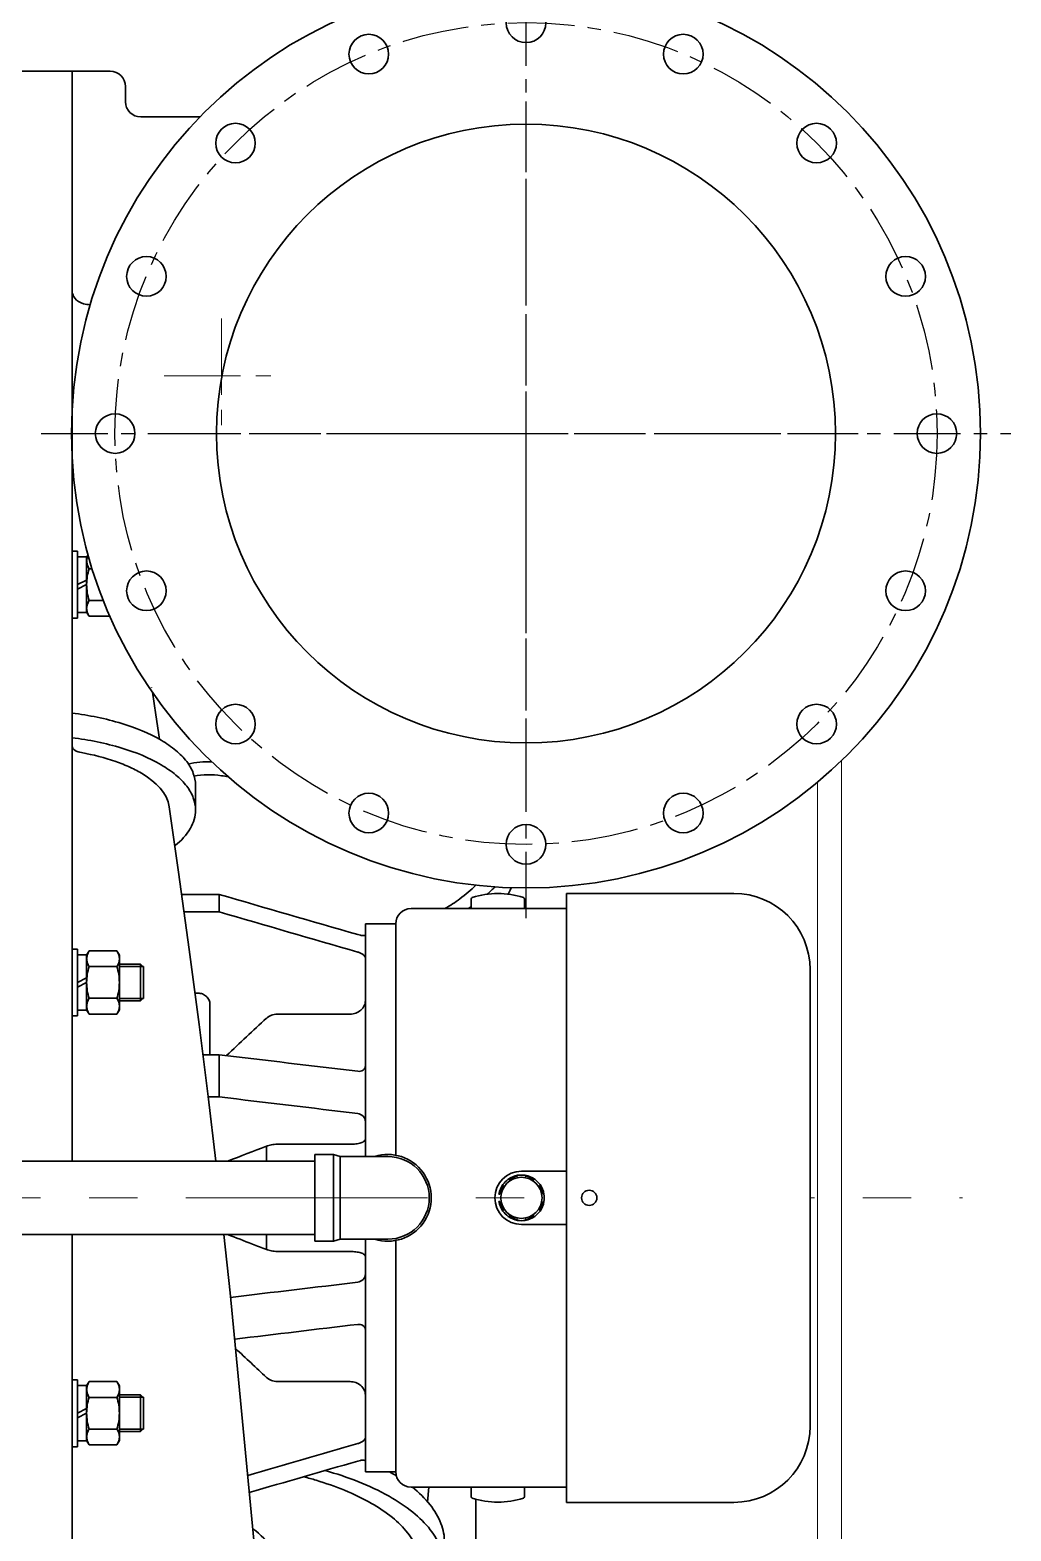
# Model space of a CAD drawing. Header units: inches. Extents: x 62 to 508, y 938 to 1278.
# Drawn here: x 228.49 to 253.85, y 1174.36 to 1213.18 of the extents above; entities that cross this region are included whole.
import ezdxf

# ---------------------------------------------------------------- set-up
doc = ezdxf.new("R2010")
doc.units = ezdxf.units.IN
doc.header["$MEASUREMENT"] = 0
doc.set_wipeout_variables(frame=1)
doc.linetypes.add('CENTER', pattern=[2, 1.25, -0.25, 0.25, -0.25])
doc.linetypes.add('点画线', pattern=[16, 10, -2, 2, -2])
doc.layers.add('CL', color=1, linetype='CENTER')
doc.layers.add('中心线层', color=1, linetype='点画线', lineweight=18)
doc.layers.add('粗实线层', color=7, linetype='Continuous', lineweight=35)

# ---------------------------------------------------------------- blocks, each defined once
blk = doc.blocks.new('CF45排气机壳1#-03')
at = {"layer": 'CL', "ltscale": 7}
for p, q in [((22.94, -71.28), (22.94, 56.08)), ((-40.74, -7.6), (86.62, -7.6))]:
    blk.add_line(p, q, dxfattribs=at)
blk.add_circle((22.94, -7.6), 53.98, dxfattribs=at)
at = {"layer": '中心线层'}
for p, q in [((-17.06, 7.5), (-17.06, -7.5)), ((-24.56, 0), (-9.56, 0))]:
    blk.add_line(p, q, dxfattribs=at)
at = {"layer": '粗实线层', "color": 7}
for p, q in [((-31.66, 40), (-43.66, 40)), ((-36.66, 40), (-36.66, -103.17)), ((-29.66, 36), (-29.66, 38)), ((-19.84, 34), (-27.66, 34)), ((-35.96, -23.04), (-36.66, -23.04)), ((-35.96, -31.84), (-35.96, -23.04)), ((-34.57, -23.52), (-34.76, -23.84)), ((-34.76, -23.79), (-35.96, -23.79)), ((-34.76, -23.79), (-34.76, -26.84)), ((-34.44, -25.36), (-34.03, -25.36)), ((-35.96, -27.44), (-34.76, -26.84)), ((-35.96, -28.04), (-34.76, -27.44)), ((-34.76, -27.44), (-34.76, -26.84)), ((-34.76, -31.09), (-34.76, -27.44)), ((-34.44, -29.52), (-32.56, -29.52)), ((-34.76, -31.09), (-35.96, -31.09)), ((-34.44, -31.6), (-34.76, -31.04)), ((-35.96, -31.84), (-36.66, -31.84)), ((-34.44, -31.6), (-31.69, -31.6)), ((-20.46, -57.05), (-20.46, -53.82)), ((-35.96, -75.31), (-36.66, -75.31)), ((-35.96, -84.11), (-35.96, -75.31)), ((-34.76, -76.06), (-35.96, -76.06)), ((-34.44, -75.55), (-34.76, -76.11)), ((-34.76, -76.06), (-34.76, -79.11)), ((-34.44, -75.55), (-30.78, -75.55)), ((-30.78, -75.55), (-30.46, -76.11)), ((-30.46, -76.11), (-30.46, -83.31)), ((-34.44, -77.63), (-30.78, -77.63)), ((-30.46, -77.31), (-27.7, -77.31)), ((-27.7, -77.31), (-27.7, -82.11)), ((-27.3, -77.71), (-27.7, -77.31)), ((-27.3, -77.61), (-27.3, -81.81)), ((-35.96, -79.71), (-34.76, -79.11)), ((-35.96, -80.31), (-34.76, -79.71)), ((-34.76, -79.71), (-34.76, -79.11)), ((-34.76, -83.36), (-34.76, -79.71)), ((-34.44, -81.79), (-30.78, -81.79)), ((-30.46, -82.11), (-27.7, -82.11)), ((-30.46, -82.11), (-27.7, -82.11)), ((-27.3, -81.71), (-27.7, -82.11)), ((-35.96, -84.11), (-36.66, -84.11)), ((-34.76, -83.36), (-35.96, -83.36)), ((-34.44, -83.87), (-34.76, -83.31)), ((-34.44, -83.87), (-30.78, -83.87)), ((-30.78, -83.87), (-30.46, -83.31)), ((-36.66, -112.83), (-36.66, -256)), ((-35.96, -131.89), (-36.66, -131.89)), ((-35.96, -140.69), (-35.96, -131.89)), ((-34.76, -132.64), (-35.96, -132.64)), ((-34.44, -132.13), (-34.76, -132.69)), ((-34.76, -132.64), (-34.76, -135.69)), ((-34.44, -132.13), (-30.78, -132.13)), ((-30.78, -132.13), (-30.46, -132.69)), ((-30.46, -132.69), (-30.46, -139.89)), ((-30.46, -133.89), (-27.7, -133.89)), ((-27.7, -133.89), (-27.7, -138.69)), ((-27.3, -134.29), (-27.7, -133.89)), ((-35.96, -136.29), (-34.76, -135.69)), ((-34.76, -136.29), (-34.76, -135.69)), ((-34.44, -134.21), (-30.78, -134.21)), ((-27.3, -134.19), (-27.3, -138.39)), ((-12.45, -156.82), (-14.45, -135.55)), ((-35.96, -136.89), (-34.76, -136.29)), ((-34.76, -139.94), (-34.76, -136.29)), ((-34.76, -139.94), (-35.96, -139.94)), ((-34.44, -140.45), (-34.76, -139.89)), ((-34.44, -138.37), (-30.78, -138.37)), ((-30.78, -140.45), (-30.46, -139.89)), ((-30.46, -138.69), (-27.7, -138.69)), ((-30.46, -138.69), (-27.7, -138.69)), ((-27.3, -138.29), (-27.7, -138.69)), ((-35.96, -140.69), (-36.66, -140.69)), ((-34.44, -140.45), (-30.78, -140.45)), ((16.34, -147.58), (16.34, -234))]:
    blk.add_line(p, q, dxfattribs=at)
at = {"layer": '粗实线层'}
for p, q in [((-36.66, -31.84), (-36.66, -23.04)), ((-22.27, -68.15), (-17.36, -68.15)), ((-17.36, -68.15), (-17.36, -70.44)), ((15.74, -70), (15.74, -68.74)), ((15.74, -68.74), (15.74, -70)), ((22.74, -70), (22.74, -68.74)), ((22.74, -68.74), (22.74, -70)), ((-21.96, -70.44), (-17.36, -70.44)), ((7.84, -70), (34.24, -70)), ((35.84, -70), (34.24, -70)), ((34.24, -70), (34.24, -146)), ((35.84, -70), (35.84, -146)), ((5.84, -72), (1.84, -72)), ((1.84, -102.57), (1.84, -72)), ((5.84, -72), (5.84, -102.4)), ((5.84, -102.4), (5.84, -72)), ((36.16, -73.6), (35.84, -73.6)), ((36.16, -73.6), (36.16, -76.8)), ((36.58, -76.5), (36.58, -73.9)), ((36.58, -73.9), (38.12, -73.9)), ((38.12, -76.5), (38.12, -73.9)), ((38.12, -73.9), (38.18, -73.96)), ((38.18, -76.44), (38.18, -73.96)), ((-36.66, -84.11), (-36.66, -75.31)), ((36.16, -76.8), (35.84, -76.8)), ((36.58, -76.43), (36.16, -76.43)), ((36.58, -76.5), (38.12, -76.5)), ((38.12, -76.5), (38.18, -76.44)), ((-20.53, -81.11), (-20.16, -81.11)), ((-18.56, -82.59), (-18.56, -89.2)), ((-9.73, -83.86), (-0.16, -83.86)), ((-19.5, -89.2), (-17.36, -89.2)), ((-17.36, -89.2), (-17.36, -94.74)), ((36.16, -92.81), (35.84, -92.81)), ((36.16, -92.81), (36.16, -96.01)), ((36.58, -95.71), (36.58, -93.11)), ((36.58, -93.11), (38.12, -93.11)), ((38.12, -95.71), (38.12, -93.11)), ((38.12, -93.11), (38.18, -93.17)), ((38.18, -95.65), (38.18, -93.17)), ((-18.8, -94.74), (-17.36, -94.74)), ((36.16, -96.01), (35.84, -96.01)), ((36.58, -95.64), (36.16, -95.64)), ((36.58, -95.71), (38.12, -95.71)), ((38.12, -95.71), (38.18, -95.65)), ((-11.14, -103.17), (-11.14, -101.22)), ((-9.73, -100.96), (-0.16, -100.96)), ((-4.8, -102.3), (-2.32, -102.3)), ((-4.8, -102.3), (-4.8, -113.7)), ((-2.32, -102.3), (-1.47, -102.57)), ((-2.32, -113.7), (-2.32, -102.3)), ((-4.8, -103.17), (-44.26, -103.17)), ((4.8, -102.57), (-1.47, -102.57)), ((-1.47, -102.57), (-1.47, -113.43)), ((34.24, -104.5), (22.34, -104.5)), ((19.9, -106.26), (19.97, -106.33)), ((20.68, -105.63), (20.6, -105.55)), ((21.84, -105.04), (21.84, -105.14)), ((22.84, -105.14), (22.84, -105.04)), ((24.08, -105.55), (24.01, -105.63)), ((24.72, -106.33), (24.79, -106.26)), ((19.49, -107.5), (19.38, -107.5)), ((25.3, -107.5), (25.2, -107.5)), ((19.38, -108.5), (19.49, -108.5)), ((19.97, -109.67), (19.9, -109.74)), ((20.6, -110.45), (20.68, -110.37)), ((24.01, -110.37), (24.08, -110.45)), ((24.79, -109.74), (24.72, -109.67)), ((25.2, -108.5), (25.3, -108.5)), ((21.84, -110.86), (21.84, -110.96)), ((22.34, -111.5), (34.24, -111.5)), ((22.84, -110.96), (22.84, -110.86)), ((-4.8, -112.83), (-44.26, -112.83)), ((-11.14, -114.78), (-11.14, -112.83)), ((-4.8, -113.7), (-2.32, -113.7)), ((-1.47, -113.43), (-2.32, -113.7)), ((4.8, -113.43), (-1.47, -113.43)), ((1.84, -144), (1.84, -113.43)), ((5.84, -144), (5.84, -113.6)), ((5.84, -113.6), (5.84, -144)), ((-0.16, -115.04), (-9.73, -115.04)), ((36.16, -119.99), (35.84, -119.99)), ((36.16, -119.99), (36.16, -123.19)), ((36.58, -122.89), (36.58, -120.29)), ((36.58, -120.29), (38.12, -120.29)), ((38.12, -122.89), (38.12, -120.29)), ((38.12, -120.29), (38.18, -120.35)), ((38.18, -122.83), (38.18, -120.35)), ((36.16, -123.19), (35.84, -123.19)), ((36.58, -122.82), (36.16, -122.82)), ((36.58, -122.89), (38.12, -122.89)), ((38.12, -122.89), (38.18, -122.83)), ((-36.66, -140.69), (-36.66, -131.89)), ((-0.16, -132.14), (-9.73, -132.14)), ((36.16, -139.2), (35.84, -139.2)), ((36.16, -139.2), (36.16, -142.4)), ((36.58, -142.1), (36.58, -139.5)), ((36.58, -139.5), (38.12, -139.5)), ((38.12, -142.1), (38.12, -139.5)), ((38.12, -139.5), (38.18, -139.56)), ((38.18, -142.04), (38.18, -139.56)), ((36.16, -142.4), (35.84, -142.4)), ((36.58, -142.03), (36.16, -142.03)), ((36.58, -142.1), (38.12, -142.1)), ((38.12, -142.1), (38.18, -142.04)), ((5.84, -144), (1.84, -144)), ((7.84, -146), (34.24, -146)), ((15.74, -146), (15.74, -147.26)), ((15.74, -147.26), (15.74, -146)), ((22.74, -146), (22.74, -147.26)), ((22.74, -147.26), (22.74, -146)), ((35.84, -146), (34.24, -146))]:
    blk.add_line(p, q, dxfattribs=at)
at = {"layer": '粗实线层', "color": 3}
for p, q in [((-30.46, -77.61), (-27.3, -77.61)), ((-30.46, -81.81), (-27.3, -81.81)), ((-30.46, -134.19), (-27.3, -134.19)), ((-30.46, -138.39), (-27.3, -138.39))]:
    blk.add_line(p, q, dxfattribs=at)
at = {"layer": '粗实线层', "color": 7}
for points in [[(-25.2, -47.75), (-25.67, -44.56), (-26.13, -41.55)], [(-17.81, -103.17), (-18.81, -94.67), (-19.99, -85.23), (-21.28, -75.38), (-22.68, -65.21), (-23.9, -56.62)], [(-14.45, -135.55), (-15.16, -128.22), (-15.93, -120.46), (-16.73, -112.83)], [(9.99, -147.97), (10.18, -146)]]:
    blk.add_lwpolyline(points, dxfattribs=at)
for centre, radius in [((22.94, -7.6), 59.69), ((22.94, 46.36), 2.6), ((2.29, 42.25), 2.6), ((43.59, 42.25), 2.6), ((-15.21, 30.56), 2.6), ((61.1, 30.56), 2.6), ((-26.91, 13.05), 2.6), ((72.79, 13.05), 2.6), ((-31.02, -7.6), 2.6), ((76.9, -7.6), 2.6), ((-26.91, -28.25), 2.6), ((72.79, -28.25), 2.6), ((-15.21, -45.76), 2.6), ((61.1, -45.76), 2.6), ((2.29, -57.45), 2.6), ((43.59, -57.45), 2.6), ((22.94, -61.56), 2.6)]:
    blk.add_circle(centre, radius, dxfattribs=at)
at = {"layer": '粗实线层'}
for centre, radius in [((22.94, -7.6), 40.64), ((22.34, -108), 2.7), ((31.24, -108), 0.68)]:
    blk.add_circle(centre, radius, dxfattribs=at)
at = {"layer": '粗实线层', "color": 7}
for centre, radius, start, end in [((-31.66, 38), 2, 0, 90), ((-27.66, 36), 2, 180, 270), ((-34.97, 11.22), 1.69, 194.0054, 207.5956), ((-18.76, -63.58), 11.16, 81.2106, 100.0174), ((-10.26, -8.86), 44.21, 261.1622, 262.3326)]:
    blk.add_arc(centre, radius, start, end, dxfattribs=at)
at = {"layer": '粗实线层'}
for centre, radius, start, end in [((15.94, -68.74), 0.2, 107.7916, 180), ((19.24, -79.03), 11, 72.2084, 107.7916), ((22.54, -68.74), 0.2, 0, 72.2084), ((7.84, -72), 2, 90, 180), ((2363.19, -2633.82), 3483.81, 132.96369, 133.08158), ((4.8, -108), 5.7, 252.3561, 107.6439), ((4.8, -108), 5.43, 270, 90), ((22.34, -108), 3.5, 90, 270), ((22.34, -108), 3, 144.5936, 170.4094), ((22.34, -108), 2.9, 144.9282, 170.0718), ((22.34, -108), 3, 125.4059, 144.5941), ((22.34, -108), 3, 99.5974, 125.4051), ((22.34, -108), 2.9, 99.9282, 125.0718), ((22.34, -108), 3, 80.4059, 99.5941), ((22.34, -108), 3, 54.5949, 80.4026), ((22.34, -108), 2.9, 54.9282, 80.0718), ((22.34, -108), 3, 35.4059, 54.5941), ((22.34, -108), 2.9, 9.9282, 35.0718), ((22.34, -108), 3, 9.5906, 35.4064), ((22.34, -108), 3, 350.4059, 9.5941), ((31.24, -108), 0.8, 255, 195), ((22.34, -108), 3, 189.5906, 215.4064), ((22.34, -108), 2.9, 189.9282, 215.0718), ((22.34, -108), 3, 215.4059, 234.5941), ((22.34, -108), 2.9, 234.9282, 260.0718), ((22.34, -108), 2.9, 279.9282, 305.0718), ((22.34, -108), 3, 305.4059, 324.5941), ((22.34, -108), 2.9, 324.9282, 350.0718), ((22.34, -108), 3, 324.5936, 350.4094), ((22.34, -108), 3, 234.5949, 260.4026), ((22.34, -108), 3, 260.4059, 279.5941), ((22.34, -108), 3, 279.5974, 305.4051), ((2364.01, 2418.7), 3485.01, 226.94515, 227.03629), ((7.84, -144), 2, 180, 270), ((15.94, -147.26), 0.2, 180, 252.2084), ((19.24, -136.97), 11, 252.2084, 287.7916), ((22.54, -147.26), 0.2, 287.7916, 0)]:
    blk.add_arc(centre, radius, start, end, dxfattribs=at)
for centre, start_param, end_param in [((36.16, -75.2), 4.540817, 4.712389), ((36.58, -75.2), 4.712389, 4.797866), ((36.16, -94.41), 4.540817, 4.712389), ((36.58, -94.41), 4.712389, 4.797866), ((36.16, -121.59), 4.540817, 4.712389), ((36.58, -121.59), 4.712389, 4.797866), ((36.16, -140.8), 4.540817, 4.712389), ((36.58, -140.8), 4.712389, 4.797866)]:
    blk.add_ellipse(centre, major_axis=(-2.46, 0), ratio=0.5, start_param=start_param, end_param=end_param, dxfattribs=at)
at = {"layer": '粗实线层', "color": 7}
for points, knots in [([(-36.47, 10.44), (-36.28, 10.07), (-35.83, 9.67), (-35.3, 9.49), (-35.16, 9.46)], [0, 0, 0, 0, 193.045939, 261.115911, 261.115911, 261.115911, 261.115911]), ([(-34.76, -24.32), (-34.76, -24.15), (-34.71, -23.87), (-34.61, -23.62), (-34.57, -23.53)], [0, 0, 0, 0, 93.247164, 143.734947, 143.734947, 143.734947, 143.734947]), ([(-34.44, -25.36), (-34.53, -25.2), (-34.69, -24.87), (-34.76, -24.5), (-34.76, -24.32)], [0, 0, 0, 0, 99.713209, 193.643916, 193.643916, 193.643916, 193.643916]), ([(-34.76, -27.44), (-34.76, -27.09), (-34.7, -26.39), (-34.53, -25.7), (-34.44, -25.36)], [0, 0, 0, 0, 98.594374, 197.229938, 197.229938, 197.229938, 197.229938]), ([(-34.44, -29.52), (-34.53, -29.18), (-34.7, -28.5), (-34.76, -27.79), (-34.76, -27.44)], [0, 0, 0, 0, 100.651919, 201.261799, 201.261799, 201.261799, 201.261799]), ([(-34.76, -30.56), (-34.76, -30.38), (-34.69, -30.02), (-34.53, -29.68), (-34.44, -29.52)], [0, 0, 0, 0, 99.092282, 204.284983, 204.284983, 204.284983, 204.284983]), ([(-34.44, -31.6), (-34.53, -31.44), (-34.69, -31.1), (-34.76, -30.74), (-34.76, -30.56)], [0, 0, 0, 0, 106.470502, 206.766473, 206.766473, 206.766473, 206.766473]), ([(-20.46, -53.81), (-20.46, -53.28), (-20.68, -52.15), (-21.6, -50.57), (-23.07, -49.11), (-25.84, -47.22), (-30.43, -45.41), (-34.46, -44.6), (-36.66, -44.31)], [0, 0, 0, 0, 56.813005, 119.212595, 191.028108, 274.03406, 473.11155, 707.977516, 707.977516, 707.977516, 707.977516]), ([(-20.46, -57.05), (-20.46, -56.51), (-20.68, -55.38), (-21.6, -53.8), (-23.07, -52.34), (-25.84, -50.46), (-30.43, -48.64), (-34.46, -47.83), (-36.66, -47.55)], [0, 0, 0, 0, 60.386745, 126.711491, 203.044456, 291.271779, 502.871951, 752.511824, 752.511824, 752.511824, 752.511824]), ([(-36.66, -48.7), (-36.66, -48.9), (-36.24, -49.34), (-35.74, -49.45), (-35.43, -49.51)], [0, 0, 0, 0, 106.325907, 277.343959, 277.343959, 277.343959, 277.343959]), ([(-35.43, -49.51), (-33.91, -49.79), (-31.73, -50.33), (-29.06, -51.4), (-26.3, -52.84), (-24.16, -54.81), (-23.9, -56.62)], [0, 0, 0, 0, 171.951221, 248.914521, 318.726936, 522.562465, 522.562465, 522.562465, 522.562465]), ([(-23.12, -61.71), (-22.34, -61.08), (-21.04, -59.73), (-20.46, -57.88), (-20.46, -57.05)], [0, 0, 0, 0, 179.909965, 329.24912, 329.24912, 329.24912, 329.24912]), ([(16.36, -66.91), (15.71, -67.57), (14.38, -68.69), (12.97, -69.61), (12.3, -70)], [201.122089, 201.122089, 201.122089, 201.122089, 347.790696, 472.578377, 472.578377, 472.578377, 472.578377]), ([(21.02, -67.24), (21, -67.29), (20.87, -67.58), (20.72, -67.87), (20.58, -68.11)], [380.517851, 380.517851, 380.517851, 380.517851, 396.71731, 492.67259, 492.67259, 492.67259, 492.67259]), ([(-34.76, -76.59), (-34.76, -76.42), (-34.69, -76.05), (-34.53, -75.72), (-34.44, -75.55)], [0, 0, 0, 0, 199.613248, 411.514545, 411.514545, 411.514545, 411.514545]), ([(-34.44, -77.63), (-34.53, -77.47), (-34.69, -77.14), (-34.76, -76.77), (-34.76, -76.59)], [0, 0, 0, 0, 214.761996, 417.069655, 417.069655, 417.069655, 417.069655]), ([(-30.78, -75.55), (-30.69, -75.72), (-30.52, -76.05), (-30.46, -76.42), (-30.46, -76.59)], [0, 0, 0, 0, 213.106915, 413.855471, 413.855471, 413.855471, 413.855471]), ([(-30.46, -76.59), (-30.46, -76.77), (-30.52, -77.14), (-30.69, -77.47), (-30.78, -77.63)], [0, 0, 0, 0, 203.500639, 419.528631, 419.528631, 419.528631, 419.528631]), ([(-34.76, -79.71), (-34.76, -79.36), (-34.7, -78.66), (-34.53, -77.97), (-34.44, -77.63)], [0, 0, 0, 0, 213.223959, 426.536997, 426.536997, 426.536997, 426.536997]), ([(-30.78, -77.63), (-30.68, -77.97), (-30.52, -78.66), (-30.46, -79.36), (-30.46, -79.71)], [0, 0, 0, 0, 214.735083, 429.380476, 429.380476, 429.380476, 429.380476]), ([(-34.44, -81.79), (-34.53, -81.45), (-34.7, -80.77), (-34.76, -80.06), (-34.76, -79.71)], [0, 0, 0, 0, 219.033815, 437.976147, 437.976147, 437.976147, 437.976147]), ([(-30.46, -79.71), (-30.46, -80.06), (-30.52, -80.77), (-30.68, -81.45), (-30.78, -81.79)], [0, 0, 0, 0, 220.514333, 441.120792, 441.120792, 441.120792, 441.120792]), ([(-34.76, -82.83), (-34.76, -82.65), (-34.69, -82.29), (-34.53, -81.95), (-34.44, -81.79)], [0, 0, 0, 0, 216.567711, 446.467984, 446.467984, 446.467984, 446.467984]), ([(-30.78, -81.79), (-30.69, -81.95), (-30.52, -82.29), (-30.46, -82.65), (-30.46, -82.83)], [0, 0, 0, 0, 231.587081, 449.743761, 449.743761, 449.743761, 449.743761]), ([(-34.44, -83.87), (-34.53, -83.71), (-34.69, -83.37), (-34.76, -83.01), (-34.76, -82.83)], [0, 0, 0, 0, 232.822011, 452.142005, 452.142005, 452.142005, 452.142005]), ([(-30.46, -82.83), (-30.46, -83.01), (-30.52, -83.37), (-30.69, -83.71), (-30.78, -83.87)], [0, 0, 0, 0, 220.955624, 455.513946, 455.513946, 455.513946, 455.513946]), ([(-34.76, -133.17), (-34.76, -132.99), (-34.69, -132.63), (-34.53, -132.29), (-34.44, -132.13)], [0, 0, 0, 0, 360.656589, 743.51494, 743.51494, 743.51494, 743.51494]), ([(-34.44, -134.21), (-34.53, -134.05), (-34.69, -133.71), (-34.76, -133.35), (-34.76, -133.17)], [0, 0, 0, 0, 385.993897, 749.603489, 749.603489, 749.603489, 749.603489]), ([(-30.78, -132.13), (-30.69, -132.29), (-30.52, -132.63), (-30.46, -132.99), (-30.46, -133.17)], [0, 0, 0, 0, 386.631154, 750.841045, 750.841045, 750.841045, 750.841045]), ([(-30.46, -133.17), (-30.46, -133.35), (-30.52, -133.71), (-30.69, -134.05), (-30.78, -134.21)], [0, 0, 0, 0, 367.174041, 756.951054, 756.951054, 756.951054, 756.951054]), ([(-34.76, -136.29), (-34.76, -135.94), (-34.7, -135.23), (-34.53, -134.55), (-34.44, -134.21)], [0, 0, 0, 0, 379.712113, 759.582859, 759.582859, 759.582859, 759.582859]), ([(-30.78, -134.21), (-30.68, -134.55), (-30.52, -135.23), (-30.46, -135.94), (-30.46, -136.29)], [0, 0, 0, 0, 383.571784, 766.983361, 766.983361, 766.983361, 766.983361]), ([(-34.44, -138.37), (-34.53, -138.03), (-34.7, -137.34), (-34.76, -136.64), (-34.76, -136.29)], [0, 0, 0, 0, 386.069635, 771.978021, 771.978021, 771.978021, 771.978021]), ([(-30.46, -136.29), (-30.46, -136.64), (-30.52, -137.34), (-30.68, -138.03), (-30.78, -138.37)], [0, 0, 0, 0, 389.654549, 779.471887, 779.471887, 779.471887, 779.471887]), ([(-34.76, -139.41), (-34.76, -139.23), (-34.69, -138.86), (-34.53, -138.53), (-34.44, -138.37)], [0, 0, 0, 0, 378.965763, 781.261802, 781.261802, 781.261802, 781.261802]), ([(-34.44, -140.45), (-34.53, -140.28), (-34.69, -139.95), (-34.76, -139.58), (-34.76, -139.41)], [0, 0, 0, 0, 405.442309, 787.371855, 787.371855, 787.371855, 787.371855]), ([(-30.78, -138.37), (-30.69, -138.53), (-30.52, -138.86), (-30.46, -139.23), (-30.46, -139.41)], [0, 0, 0, 0, 406.209506, 788.861753, 788.861753, 788.861753, 788.861753]), ([(-30.46, -139.41), (-30.46, -139.58), (-30.52, -139.95), (-30.69, -140.28), (-30.78, -140.45)], [0, 0, 0, 0, 385.624778, 794.989785, 794.989785, 794.989785, 794.989785]), ([(12.24, -156.52), (12.24, -155.67), (11.88, -153.88), (10.38, -151.4), (8.01, -149.11), (3.52, -146.17), (-0.52, -144.65), (-3.43, -143.82), (-3.44, -143.82)], [0, 0, 0, 0, 291.411169, 613.045387, 985.194818, 1416.783951, 2452.929406, 2455.097903, 2455.097903, 2455.097903, 2455.097903]), ([(-6.26, -144.64), (-5.71, -144.78), (-2.63, -145.65), (1.41, -147.23), (5.33, -149.83), (7.41, -151.86), (8.76, -154.04), (9.12, -155.62), (9.14, -156.37)], [0, 0, 0, 0, 198.634364, 1121.019574, 1506.897768, 1841.405412, 2131.967793, 2395.182795, 2395.182795, 2395.182795, 2395.182795]), ([(12.24, -153.28), (12.24, -152.43), (11.88, -150.62), (10.35, -148.12), (8.86, -146.7), (8, -146.01), (7.99, -146)], [0, 0, 0, 0, 502.878889, 1058.569552, 1702.367128, 1709.044807, 1709.044807, 1709.044807, 1709.044807]), ([(-12.93, -151.47), (-11.91, -152.24), (-10.17, -153.85), (-9.36, -156.17), (-9.36, -157.21)], [0, 0, 0, 0, 515.744092, 933.36935, 933.36935, 933.36935, 933.36935])]:
    blk.add_open_spline(points, degree=3, knots=knots, dxfattribs=at)
for points in [[(-35.16, 9.46), (-34.87, 9.39), (-34.58, 9.35), (-34.28, 9.33)], [(-26.22, -40.94), (-26.23, -40.93), (-26.24, -40.93), (-26.25, -40.92)], [(-18.32, -50.71), (-19.37, -50.67), (-20.43, -50.77), (-21.44, -51.02)], [(18.86, -67.13), (18.53, -67.48), (18.19, -67.8), (17.83, -68.12)], [(15.74, -69.73), (15.61, -69.82), (15.47, -69.91), (15.34, -70)], [(5.92, -144.54), (5.62, -144.35), (5.31, -144.17), (5, -144)]]:
    blk.add_open_spline(points, degree=3, dxfattribs=at)
at = {"layer": '粗实线层'}
for points in [[(-17.36, -68.15), (-11.29, -69.9), (-5.22, -71.66), (0.84, -73.42)], [(-17.36, -70.44), (-11.29, -72.2), (-5.22, -73.96), (0.84, -75.71)], [(-17.36, -89.2), (-11.29, -89.92), (-5.22, -90.65), (0.84, -91.38)], [(-17.36, -94.74), (-11.29, -95.47), (-5.22, -96.19), (0.84, -96.92)], [(-16.24, -103.17), (-14.54, -102.52), (-12.84, -101.87), (-11.14, -101.22)], [(-15.87, -121.08), (-10.3, -120.41), (-4.73, -119.75), (0.84, -119.08)], [(-15.32, -126.56), (-9.93, -125.91), (-4.55, -125.27), (0.84, -124.62)], [(-13.61, -144.47), (-8.79, -143.08), (-3.98, -141.68), (0.84, -140.29)], [(-13.4, -146.71), (-8.65, -145.33), (-3.91, -143.96), (0.84, -142.58)]]:
    blk.add_open_spline(points, degree=3, dxfattribs=at)
for points, knots in [([(1.84, -73.42), (1.84, -73.43), (1.82, -73.48), (1.75, -73.51), (1.66, -73.53), (1.53, -73.54), (1.38, -73.53), (1.15, -73.5), (0.97, -73.45), (0.84, -73.42)], [0, 0, 0, 0, 68.302407, 156.27703, 278.709503, 436.919123, 627.18491, 844.01969, 1330.413334, 1330.413334, 1330.413334, 1330.413334]), ([(0.84, -75.71), (0.97, -75.75), (1.22, -75.84), (1.53, -76.03), (1.76, -76.23), (1.84, -76.4), (1.84, -76.48)], [0, 0, 0, 0, 261.277266, 504.133748, 704.012668, 849.747687, 849.747687, 849.747687, 849.747687]), ([(-20.16, -81.11), (-19.95, -81.11), (-19.53, -81.18), (-19, -81.51), (-18.64, -82), (-18.56, -82.4), (-18.56, -82.59)], [0, 0, 0, 0, 212.105806, 419.853733, 621.426174, 818.602772, 818.602772, 818.602772, 818.602772]), ([(-0.16, -83.86), (0.1, -83.86), (0.62, -83.77), (1.28, -83.37), (1.73, -82.78), (1.84, -82.3), (1.84, -82.06)], [0, 0, 0, 0, 244.00661, 481.227688, 708.692476, 929.195403, 929.195403, 929.195403, 929.195403]), ([(-11.14, -84.42), (-10.96, -84.24), (-10.51, -83.96), (-9.99, -83.86), (-9.73, -83.86)], [0, 0, 0, 0, 246.158747, 495.962652, 495.962652, 495.962652, 495.962652]), ([(1.84, -90.61), (1.84, -90.73), (1.79, -90.96), (1.55, -91.23), (1.22, -91.38), (0.97, -91.39), (0.84, -91.38)], [0, 0, 0, 0, 246.83198, 491.253089, 746.078114, 1016.892326, 1016.892326, 1016.892326, 1016.892326]), ([(0.84, -96.92), (1.1, -96.95), (1.61, -97.21), (1.84, -97.74), (1.84, -98)], [0, 0, 0, 0, 306.915949, 612.587623, 612.587623, 612.587623, 612.587623]), ([(-0.16, -100.96), (0.1, -100.96), (0.47, -100.93), (0.94, -100.86), (1.24, -100.78), (1.49, -100.68), (1.71, -100.56), (1.84, -100.41), (1.84, -100.32)], [0, 0, 0, 0, 561.964665, 818.740127, 1047.998421, 1243.145457, 1400.506544, 1611.489066, 1611.489066, 1611.489066, 1611.489066]), ([(-11.14, -101.22), (-10.94, -101.13), (-10.47, -101), (-9.99, -100.96), (-9.73, -100.96)], [0, 0, 0, 0, 280.91973, 601.409368, 601.409368, 601.409368, 601.409368]), ([(-11.14, -114.78), (-11.76, -114.54), (-13.46, -113.89), (-15.16, -113.24), (-16.24, -112.83)], [0, 0, 0, 0, 245.056959, 672.424405, 672.424405, 672.424405, 672.424405]), ([(-9.73, -115.04), (-9.99, -115.04), (-10.47, -115), (-10.94, -114.87), (-11.14, -114.78)], [0, 0, 0, 0, 366.009849, 686.848024, 686.848024, 686.848024, 686.848024]), ([(1.84, -115.68), (1.84, -115.59), (1.71, -115.44), (1.49, -115.32), (1.24, -115.22), (0.94, -115.14), (0.47, -115.07), (0.1, -115.04), (-0.16, -115.04)], [0, 0, 0, 0, 241.361738, 421.381131, 644.627243, 906.896268, 1200.644638, 1843.526176, 1843.526176, 1843.526176, 1843.526176]), ([(1.84, -118), (1.84, -118.26), (1.61, -118.79), (1.1, -119.05), (0.84, -119.08)], [0, 0, 0, 0, 371.693549, 744.900123, 744.900123, 744.900123, 744.900123]), ([(0.84, -124.62), (0.97, -124.61), (1.22, -124.62), (1.55, -124.77), (1.79, -125.04), (1.84, -125.27), (1.84, -125.39)], [0, 0, 0, 0, 370.148735, 718.443458, 1052.518113, 1389.887944, 1389.887944, 1389.887944, 1389.887944]), ([(-9.73, -132.14), (-9.99, -132.14), (-10.51, -132.04), (-10.96, -131.76), (-11.14, -131.58)], [0, 0, 0, 0, 399.210593, 792.618213, 792.618213, 792.618213, 792.618213]), ([(1.84, -133.94), (1.84, -133.7), (1.73, -133.22), (1.28, -132.63), (0.62, -132.23), (0.1, -132.14), (-0.16, -132.14)], [0, 0, 0, 0, 350.707396, 712.487552, 1089.784977, 1477.874712, 1477.874712, 1477.874712, 1477.874712]), ([(1.84, -139.52), (1.84, -139.6), (1.76, -139.77), (1.53, -139.97), (1.22, -140.16), (0.97, -140.25), (0.84, -140.29)], [0, 0, 0, 0, 267.036344, 633.282815, 1078.278862, 1557.028078, 1557.028078, 1557.028078, 1557.028078]), ([(0.84, -142.58), (0.97, -142.55), (1.15, -142.5), (1.38, -142.47), (1.53, -142.46), (1.66, -142.47), (1.75, -142.49), (1.82, -142.52), (1.84, -142.57), (1.84, -142.58)], [0, 0, 0, 0, 937.391249, 1355.281219, 1721.966692, 2026.872636, 2262.827875, 2432.374995, 2564.009277, 2564.009277, 2564.009277, 2564.009277])]:
    blk.add_open_spline(points, degree=3, knots=knots, dxfattribs=at)
blk = doc.blocks.new('CF50风扇罩-01_1')
at = {"layer": '粗实线层'}
for p, q in [((-3, 40), (19, 40)), ((-3, 40), (-3, -40)), ((29, 30), (29, -30)), ((-3, -40), (19, -40))]:
    blk.add_line(p, q, dxfattribs=at)
blk.add_circle((0, 0), 1, dxfattribs=at)
for centre, start, end in [((19, 30), 0, 90), ((19, -30), 270, 0)]:
    blk.add_arc(centre, 10, start, end, dxfattribs=at)
blk = doc.blocks.new('L18 blower top view')
at = {"color": 1, "linetype": 'CENTER'}
for p, q in [((62.782, 11.102), (62.782, 28.424)), ((54.121, 19.763), (71.443, 19.763))]:
    blk.add_line(p, q, dxfattribs=at)
at = {"layer": '粗实线层', "xscale": 0.1968436, "yscale": 0.1968436, "zscale": 0.1968436}
blk.add_blockref('CF45排气机壳1#-03', (58.266, 21.259), dxfattribs=at)
blk.add_wipeout([(70.125, -5.905), (70.125, 0.905), (70.125, 0.905), (70.125, 5.905), (70.125, 5.905), (70.122, 6.008), (70.114, 6.111), (70.1, 6.213), (70.082, 6.315), (70.058, 6.415), (70.028, 6.514), (69.994, 6.611), (69.954, 6.706), (69.91, 6.799), (69.861, 6.89), (69.807, 6.977), (69.749, 7.062), (69.686, 7.144), (69.619, 7.222), (69.548, 7.297), (69.473, 7.368), (69.395, 7.435), (69.313, 7.498), (69.228, 7.556), (69.14, 7.61), (69.05, 7.659), (68.957, 7.704), (68.862, 7.743), (68.764, 7.777), (68.666, 7.807), (68.565, 7.831), (68.464, 7.85), (68.362, 7.863), (68.259, 7.871), (68.156, 7.874), (68.156, 7.874), (63.826, 7.874), (63.826, 7.874), (63.826, 0.905), (63.826, 0.905), (63.826, -7.874), (63.826, -7.874), (68.156, -7.874), (68.156, -7.874), (68.259, -7.871), (68.362, -7.863), (68.464, -7.85), (68.565, -7.831), (68.666, -7.807), (68.764, -7.777), (68.862, -7.743), (68.957, -7.704), (69.05, -7.659), (69.14, -7.61), (69.228, -7.556), (69.313, -7.498), (69.395, -7.435), (69.473, -7.368), (69.548, -7.297), (69.619, -7.222), (69.686, -7.144), (69.749, -7.062), (69.807, -6.977), (69.861, -6.89), (69.91, -6.799), (69.954, -6.706), (69.994, -6.611), (70.028, -6.514), (70.058, -6.415), (70.082, -6.315), (70.1, -6.213), (70.114, -6.111), (70.122, -6.008)]).dxf.layer = '粗实线层'
blk.add_blockref('CF50风扇罩-01_1', (64.416, 0), dxfattribs=at)

msp = doc.modelspace()

# ---------------------------------------------------------------- linework, layer by layer
at = {"lineweight": 9}
for points in [[(248.844, 1157.978), (249.469, 1157.978), (249.469, 1194.285)], [(248.844, 1157.978), (248.844, 1193.724)]]:
    msp.add_lwpolyline(points, dxfattribs=at)
at = {"layer": 'CL', "lineweight": 5, "ltscale": 5}
msp.add_lwpolyline([(122.514, 1182.979), (252.597, 1182.979)], dxfattribs=at)

# ---------------------------------------------------------------- next in the draw order: block references
msp.add_blockref('L18 blower top view', (178.529, 1182.979))

doc.saveas('drawing.dxf')
